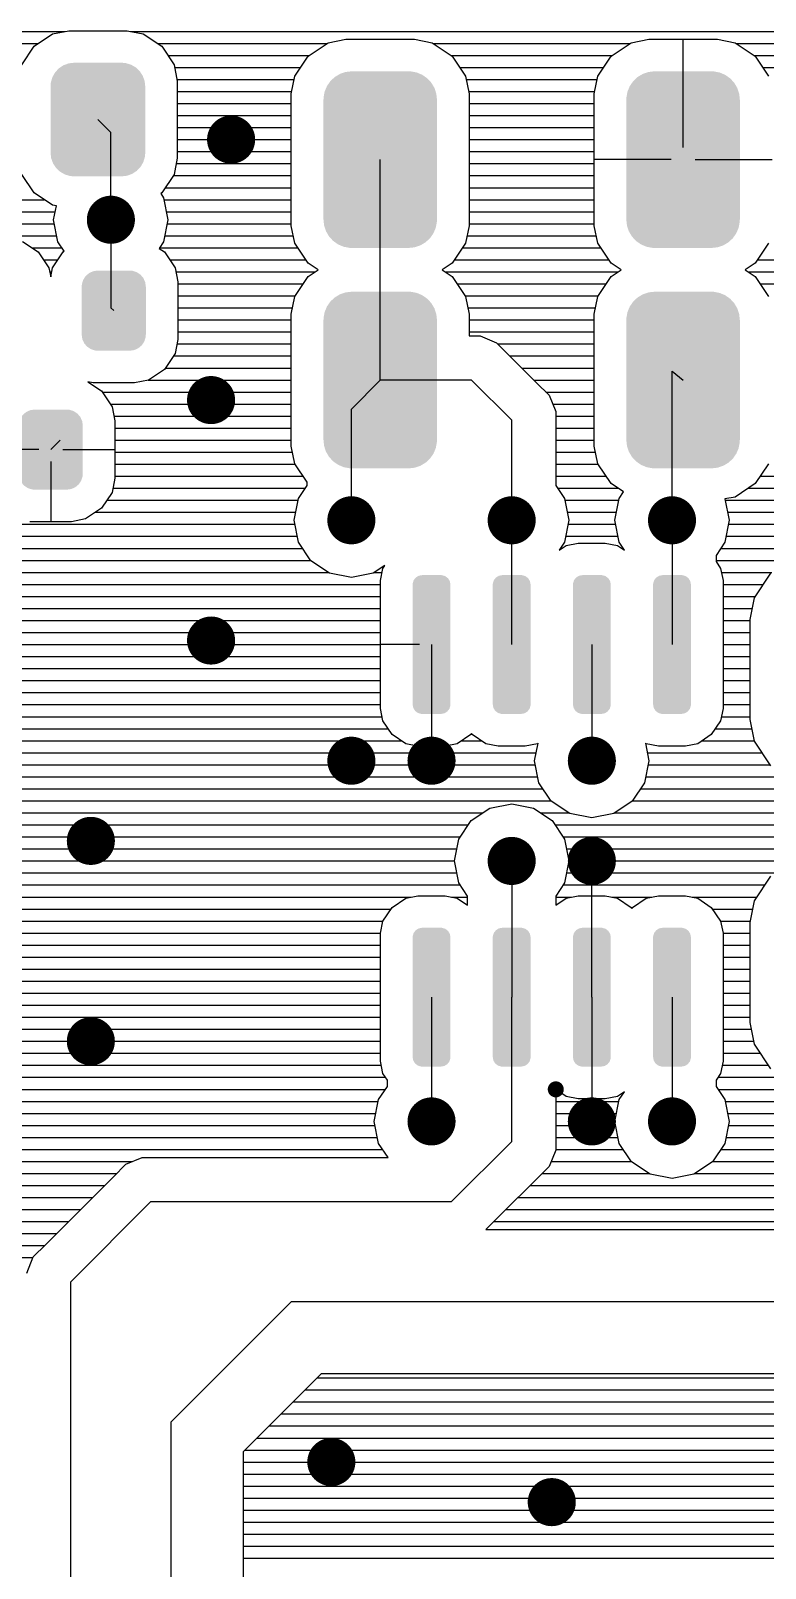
# Model space of a CAD drawing. Extents: x 295 to 953, y 10 to 290.
# Drawn here: x 772.8 to 799.6, y 199.7 to 255.8 of the extents above; entities that cross this region are included whole.
import ezdxf

# ---------------------------------------------------------------- set-up
doc = ezdxf.new("R2010")
doc.units = 0
doc.header["$LTSCALE"] = 5
doc.header["$MEASUREMENT"] = 0
doc.layers.get('0').update_dxf_attribs({"linetype": 'CONTINUOUS', "lineweight": 25})
doc.layers.add('DV-PEI-A6_TOP', color=5, linetype='CONTINUOUS')

msp = doc.modelspace()

# ---------------------------------------------------------------- linework, layer by layer
for points, const_width in [([(779.692, 251.799, 1), (780.569, 251.799, 1)], 0.876), ([(775.311, 248.878, 1), (776.187, 248.878, 1)], 0.876), ([(778.962, 242.306, 1), (779.838, 242.306, 1)], 0.876), ([(784.074, 237.925, 1), (784.95, 237.925, 1)], 0.876), ([(789.916, 237.925, 1), (790.792, 237.925, 1)], 0.876), ([(795.758, 237.925, 1), (796.634, 237.925, 1)], 0.876), ([(778.962, 233.543, 1), (779.838, 233.543, 1)], 0.876), ([(784.074, 229.162, 1), (784.95, 229.162, 1)], 0.876), ([(786.995, 229.162, 1), (787.871, 229.162, 1)], 0.876), ([(792.837, 229.162, 1), (793.713, 229.162, 1)], 0.876), ([(774.581, 226.241, 1), (775.457, 226.241, 1)], 0.876), ([(789.916, 225.51, 1), (790.792, 225.51, 1)], 0.876), ([(792.837, 225.51, 1), (793.713, 225.51, 1)], 0.876), ([(774.581, 218.938, 1), (775.457, 218.938, 1)], 0.876), ([(791.815, 217.186, 1), (792.107, 217.186, 1)], 0.292), ([(786.995, 216.017, 1), (787.871, 216.017, 1)], 0.876), ([(792.837, 216.017, 1), (793.713, 216.017, 1)], 0.876), ([(795.758, 216.017, 1), (796.634, 216.017, 1)], 0.876), ([(783.344, 203.603, 1), (784.22, 203.603, 1)], 0.876), ([(791.376, 202.142, 1), (792.253, 202.142, 1)], 0.876)]:
    msp.add_lwpolyline(points, format="xyb", close=True, dxfattribs=dict(const_width=const_width))
for points in [[(773.758, 254.294), (773.857, 254.399), (776.8, 254.294), (776.688, 254.399)], [(773.857, 254.399), (773.906, 254.431), (776.688, 254.399), (776.654, 254.431)], [(773.906, 254.431), (774.024, 254.509), (776.654, 254.431), (776.519, 254.509)], [(774.024, 254.509), (774.084, 254.531), (776.519, 254.509), (776.481, 254.531)], [(774.084, 254.531), (774.212, 254.577), (776.481, 254.531), (776.324, 254.577)], [(774.212, 254.577), (774.302, 254.588), (776.324, 254.577), (776.289, 254.588)], [(774.302, 254.588), (774.411, 254.601), (776.289, 254.588), (776.14, 254.601)], [(773.55, 253.739), (773.562, 253.887), (777.002, 253.739), (776.985, 253.887)], [(773.562, 253.887), (773.578, 253.938), (776.985, 253.887), (776.979, 253.938)], [(773.578, 253.938), (773.619, 254.079), (776.979, 253.938), (776.927, 254.079)], [(773.619, 254.079), (773.647, 254.126), (776.927, 254.079), (776.91, 254.126)], [(773.647, 254.126), (773.719, 254.253), (776.91, 254.126), (776.827, 254.253)], [(773.719, 254.253), (773.758, 254.294), (776.827, 254.253), (776.8, 254.294)], [(783.624, 253.754), (783.706, 253.87), (787.497, 253.754), (787.428, 253.87)], [(783.706, 253.87), (783.75, 253.934), (787.428, 253.87), (787.37, 253.934)], [(783.75, 253.934), (783.856, 254.032), (787.37, 253.934), (787.279, 254.032)], [(783.856, 254.032), (783.911, 254.083), (787.279, 254.032), (787.206, 254.083)], [(783.911, 254.083), (784.038, 254.158), (787.206, 254.083), (787.1, 254.158)], [(784.038, 254.158), (784.1, 254.195), (787.1, 254.158), (787.013, 254.195)], [(784.1, 254.195), (784.247, 254.244), (787.013, 254.195), (786.898, 254.244)], [(784.247, 254.244), (784.308, 254.264), (786.898, 254.244), (786.79, 254.264)], [(784.308, 254.264), (784.495, 254.285), (786.79, 254.264), (786.682, 254.285)], [(784.495, 254.285), (784.527, 254.288), (786.682, 254.285), (786.601, 254.288)], [(794.66, 253.754), (794.741, 253.87), (798.532, 253.754), (798.464, 253.87)], [(794.741, 253.87), (794.786, 253.934), (798.464, 253.87), (798.405, 253.934)], [(794.786, 253.934), (794.891, 254.032), (798.405, 253.934), (798.315, 254.032)], [(794.891, 254.032), (794.947, 254.083), (798.315, 254.032), (798.242, 254.083)], [(794.947, 254.083), (795.073, 254.158), (798.242, 254.083), (798.136, 254.158)], [(795.073, 254.158), (795.136, 254.195), (798.136, 254.158), (798.049, 254.195)], [(795.136, 254.195), (795.282, 254.244), (798.049, 254.195), (797.933, 254.244)], [(795.282, 254.244), (795.344, 254.264), (797.933, 254.244), (797.825, 254.264)], [(795.344, 254.264), (795.531, 254.285), (797.825, 254.264), (797.718, 254.285)], [(795.531, 254.285), (795.562, 254.288), (797.718, 254.285), (797.636, 254.288)], [(773.55, 251.32), (773.55, 253.739), (777.002, 251.32), (777.002, 253.739)], [(783.496, 253.254), (783.499, 253.336), (787.632, 253.254), (787.623, 253.336)], [(783.499, 253.336), (783.524, 253.472), (787.623, 253.336), (787.608, 253.472)], [(783.524, 253.472), (783.539, 253.552), (787.608, 253.472), (787.582, 253.552)], [(783.539, 253.552), (783.594, 253.681), (787.582, 253.552), (787.54, 253.681)], [(783.594, 253.681), (783.624, 253.754), (787.54, 253.681), (787.497, 253.754)], [(794.531, 253.254), (794.534, 253.336), (798.667, 253.254), (798.659, 253.336)], [(794.534, 253.336), (794.56, 253.472), (798.659, 253.336), (798.644, 253.472)], [(794.56, 253.472), (794.575, 253.552), (798.644, 253.472), (798.618, 253.552)], [(794.575, 253.552), (794.629, 253.681), (798.618, 253.552), (798.575, 253.681)], [(794.629, 253.681), (794.66, 253.754), (798.575, 253.681), (798.532, 253.754)], [(783.493, 248.884), (783.493, 253.254), (787.635, 248.884), (787.635, 253.254)], [(794.528, 248.884), (794.528, 253.254), (798.67, 248.884), (798.67, 253.254)], [(773.567, 251.172), (773.55, 251.32), (776.989, 251.172), (777.002, 251.32)], [(773.573, 251.121), (773.567, 251.172), (776.974, 251.121), (776.989, 251.172)], [(773.624, 250.98), (773.573, 251.121), (776.932, 250.98), (776.974, 251.121)], [(773.641, 250.933), (773.624, 250.98), (776.905, 250.933), (776.932, 250.98)], [(773.725, 250.807), (773.641, 250.933), (776.832, 250.807), (776.905, 250.933)], [(773.752, 250.766), (773.725, 250.807), (776.794, 250.766), (776.832, 250.807)], [(773.863, 250.661), (773.752, 250.766), (776.695, 250.661), (776.794, 250.766)], [(773.898, 250.629), (773.863, 250.661), (776.646, 250.629), (776.695, 250.661)], [(774.033, 250.551), (773.898, 250.629), (776.528, 250.551), (776.646, 250.629)], [(774.071, 250.529), (774.033, 250.551), (776.467, 250.529), (776.528, 250.551)], [(774.228, 250.482), (774.071, 250.529), (776.339, 250.482), (776.467, 250.529)], [(774.263, 250.472), (774.228, 250.482), (776.25, 250.472), (776.339, 250.482)], [(774.411, 250.459), (774.263, 250.472), (776.14, 250.459), (776.25, 250.472)], [(783.504, 248.803), (783.496, 248.884), (787.628, 248.803), (787.632, 248.884)], [(783.519, 248.666), (783.504, 248.803), (787.603, 248.666), (787.628, 248.803)], [(794.54, 248.803), (794.531, 248.884), (798.664, 248.803), (798.667, 248.884)], [(794.554, 248.666), (794.54, 248.803), (798.638, 248.666), (798.664, 248.803)], [(783.545, 248.587), (783.519, 248.666), (787.588, 248.587), (787.603, 248.666)], [(783.588, 248.458), (783.545, 248.587), (787.534, 248.458), (787.588, 248.587)], [(783.631, 248.385), (783.588, 248.458), (787.503, 248.385), (787.534, 248.458)], [(783.699, 248.268), (783.631, 248.385), (787.422, 248.268), (787.503, 248.385)], [(783.758, 248.205), (783.699, 248.268), (787.377, 248.205), (787.422, 248.268)], [(794.581, 248.587), (794.554, 248.666), (798.624, 248.587), (798.638, 248.666)], [(794.623, 248.458), (794.581, 248.587), (798.569, 248.458), (798.624, 248.587)], [(794.666, 248.385), (794.623, 248.458), (798.538, 248.385), (798.569, 248.458)], [(794.735, 248.268), (794.666, 248.385), (798.457, 248.268), (798.538, 248.385)], [(794.793, 248.205), (794.735, 248.268), (798.413, 248.205), (798.457, 248.268)], [(783.848, 248.107), (783.758, 248.205), (787.271, 248.107), (787.377, 248.205)], [(783.921, 248.056), (783.848, 248.107), (787.216, 248.056), (787.271, 248.107)], [(784.027, 247.981), (783.921, 248.056), (787.089, 247.981), (787.216, 248.056)], [(784.114, 247.944), (784.027, 247.981), (787.027, 247.944), (787.089, 247.981)], [(784.229, 247.895), (784.114, 247.944), (786.881, 247.895), (787.027, 247.944)], [(784.338, 247.874), (784.229, 247.895), (786.819, 247.874), (786.881, 247.895)], [(784.445, 247.854), (784.338, 247.874), (786.632, 247.854), (786.819, 247.874)], [(784.527, 247.85), (784.445, 247.854), (786.601, 247.85), (786.632, 247.854)], [(794.883, 248.107), (794.793, 248.205), (798.307, 248.107), (798.413, 248.205)], [(794.956, 248.056), (794.883, 248.107), (798.251, 248.056), (798.307, 248.107)], [(795.063, 247.981), (794.956, 248.056), (798.125, 247.981), (798.251, 248.056)], [(795.15, 247.944), (795.063, 247.981), (798.063, 247.944), (798.125, 247.981)], [(795.265, 247.895), (795.15, 247.944), (797.916, 247.895), (798.063, 247.944)], [(795.373, 247.874), (795.265, 247.895), (797.854, 247.874), (797.916, 247.895)], [(795.481, 247.854), (795.373, 247.874), (797.668, 247.854), (797.854, 247.874)], [(795.562, 247.85), (795.481, 247.854), (797.636, 247.85), (797.668, 247.854)], [(774.693, 246.533), (774.715, 246.606), (777.01, 246.533), (776.999, 246.606)], [(774.715, 246.606), (774.741, 246.69), (776.999, 246.606), (776.961, 246.69)], [(774.741, 246.69), (774.784, 246.756), (776.961, 246.69), (776.931, 246.756)], [(774.784, 246.756), (774.831, 246.828), (776.931, 246.756), (776.869, 246.828)], [(774.831, 246.828), (774.893, 246.881), (776.869, 246.828), (776.824, 246.881)], [(774.893, 246.881), (774.957, 246.935), (776.824, 246.881), (776.741, 246.935)], [(774.957, 246.935), (775.036, 246.971), (776.741, 246.935), (776.686, 246.971)], [(775.036, 246.971), (775.107, 247.003), (776.686, 246.971), (776.582, 247.003)], [(775.107, 247.003), (775.221, 247.02), (776.582, 247.003), (776.529, 247.02)], [(775.221, 247.02), (775.27, 247.027), (776.529, 247.02), (776.438, 247.027)], [(774.686, 246.442), (774.693, 246.533), (777.023, 246.442), (777.01, 246.533)], [(774.686, 244.69), (774.686, 246.442), (777.023, 244.69), (777.023, 246.442)], [(783.75, 245.901), (783.856, 245.999), (787.37, 245.901), (787.279, 245.999)], [(783.856, 245.999), (783.911, 246.05), (787.279, 245.999), (787.206, 246.05)], [(783.911, 246.05), (784.038, 246.125), (787.206, 246.05), (787.1, 246.125)], [(784.038, 246.125), (784.1, 246.162), (787.1, 246.125), (787.013, 246.162)], [(784.1, 246.162), (784.247, 246.211), (787.013, 246.162), (786.898, 246.211)], [(784.247, 246.211), (784.308, 246.232), (786.898, 246.211), (786.79, 246.232)], [(784.308, 246.232), (784.495, 246.252), (786.79, 246.232), (786.682, 246.252)], [(784.495, 246.252), (784.527, 246.255), (786.682, 246.252), (786.601, 246.255)], [(794.786, 245.901), (794.891, 245.999), (798.405, 245.901), (798.315, 245.999)], [(794.891, 245.999), (794.947, 246.05), (798.315, 245.999), (798.242, 246.05)], [(794.947, 246.05), (795.073, 246.125), (798.242, 246.05), (798.136, 246.125)], [(795.073, 246.125), (795.136, 246.162), (798.136, 246.125), (798.049, 246.162)], [(795.136, 246.162), (795.282, 246.211), (798.049, 246.162), (797.933, 246.211)], [(795.282, 246.211), (795.344, 246.232), (797.933, 246.211), (797.825, 246.232)], [(795.344, 246.232), (795.531, 246.252), (797.825, 246.232), (797.718, 246.252)], [(795.531, 246.252), (795.562, 246.255), (797.718, 246.252), (797.636, 246.255)], [(783.499, 245.303), (783.524, 245.44), (787.623, 245.303), (787.608, 245.44)], [(783.524, 245.44), (783.539, 245.519), (787.608, 245.44), (787.582, 245.519)], [(783.539, 245.519), (783.594, 245.648), (787.582, 245.519), (787.54, 245.648)], [(783.594, 245.648), (783.624, 245.721), (787.54, 245.648), (787.497, 245.721)], [(783.624, 245.721), (783.706, 245.837), (787.497, 245.721), (787.428, 245.837)], [(783.706, 245.837), (783.75, 245.901), (787.428, 245.837), (787.37, 245.901)], [(794.534, 245.303), (794.56, 245.44), (798.659, 245.303), (798.644, 245.44)], [(794.56, 245.44), (794.575, 245.519), (798.644, 245.44), (798.618, 245.519)], [(794.575, 245.519), (794.629, 245.648), (798.618, 245.519), (798.575, 245.648)], [(794.629, 245.648), (794.66, 245.721), (798.575, 245.648), (798.532, 245.721)], [(794.66, 245.721), (794.741, 245.837), (798.532, 245.721), (798.464, 245.837)], [(794.741, 245.837), (794.786, 245.901), (798.464, 245.837), (798.405, 245.901)], [(783.493, 240.852), (783.493, 245.221), (787.635, 240.852), (787.635, 245.221)], [(783.496, 245.221), (783.499, 245.303), (787.632, 245.221), (787.623, 245.303)], [(794.528, 240.852), (794.528, 245.221), (798.67, 240.852), (798.67, 245.221)], [(794.531, 245.221), (794.534, 245.303), (798.667, 245.221), (798.659, 245.303)], [(774.699, 244.599), (774.686, 244.69), (777.016, 244.599), (777.023, 244.69)], [(774.709, 244.527), (774.699, 244.599), (776.993, 244.527), (777.016, 244.599)], [(774.747, 244.442), (774.709, 244.527), (776.967, 244.442), (776.993, 244.527)], [(774.777, 244.376), (774.747, 244.442), (776.925, 244.376), (776.967, 244.442)], [(774.839, 244.304), (774.777, 244.376), (776.877, 244.304), (776.925, 244.376)], [(774.884, 244.251), (774.839, 244.304), (776.815, 244.251), (776.877, 244.304)], [(774.967, 244.197), (774.884, 244.251), (776.752, 244.197), (776.815, 244.251)], [(775.022, 244.161), (774.967, 244.197), (776.672, 244.161), (776.752, 244.197)], [(775.127, 244.129), (775.022, 244.161), (776.602, 244.129), (776.672, 244.161)], [(775.18, 244.113), (775.127, 244.129), (776.488, 244.113), (776.602, 244.129)], [(775.27, 244.106), (775.18, 244.113), (776.438, 244.106), (776.488, 244.113)], [(772.397, 241.468), (772.419, 241.541), (774.714, 241.468), (774.703, 241.541)], [(772.419, 241.541), (772.445, 241.625), (774.703, 241.541), (774.665, 241.625)], [(772.445, 241.625), (772.488, 241.691), (774.665, 241.625), (774.636, 241.691)], [(772.488, 241.691), (772.536, 241.763), (774.636, 241.691), (774.573, 241.763)], [(772.536, 241.763), (772.597, 241.816), (774.573, 241.763), (774.528, 241.816)], [(772.597, 241.816), (772.661, 241.87), (774.528, 241.816), (774.445, 241.87)], [(772.661, 241.87), (772.74, 241.906), (774.445, 241.87), (774.391, 241.906)], [(772.74, 241.906), (772.811, 241.938), (774.391, 241.906), (774.286, 241.938)], [(772.811, 241.938), (772.925, 241.955), (774.286, 241.938), (774.233, 241.955)], [(772.925, 241.955), (772.974, 241.962), (774.233, 241.955), (774.143, 241.962)], [(772.39, 241.377), (772.397, 241.468), (774.727, 241.377), (774.714, 241.468)], [(772.39, 239.625), (772.39, 241.377), (774.727, 239.625), (774.727, 241.377)], [(783.504, 240.77), (783.496, 240.852), (787.628, 240.77), (787.632, 240.852)], [(783.519, 240.633), (783.504, 240.77), (787.603, 240.633), (787.628, 240.77)], [(783.545, 240.554), (783.519, 240.633), (787.588, 240.554), (787.603, 240.633)], [(783.588, 240.425), (783.545, 240.554), (787.534, 240.425), (787.588, 240.554)], [(783.631, 240.352), (783.588, 240.425), (787.503, 240.352), (787.534, 240.425)], [(794.54, 240.77), (794.531, 240.852), (798.664, 240.77), (798.667, 240.852)], [(794.554, 240.633), (794.54, 240.77), (798.638, 240.633), (798.664, 240.77)], [(794.581, 240.554), (794.554, 240.633), (798.624, 240.554), (798.638, 240.633)], [(794.623, 240.425), (794.581, 240.554), (798.569, 240.425), (798.624, 240.554)], [(794.666, 240.352), (794.623, 240.425), (798.538, 240.352), (798.569, 240.425)], [(783.699, 240.236), (783.631, 240.352), (787.422, 240.236), (787.503, 240.352)], [(783.758, 240.172), (783.699, 240.236), (787.377, 240.172), (787.422, 240.236)], [(783.848, 240.074), (783.758, 240.172), (787.271, 240.074), (787.377, 240.172)], [(783.921, 240.023), (783.848, 240.074), (787.216, 240.023), (787.271, 240.074)], [(784.027, 239.948), (783.921, 240.023), (787.089, 239.948), (787.216, 240.023)], [(784.114, 239.911), (784.027, 239.948), (787.027, 239.911), (787.089, 239.948)], [(784.229, 239.862), (784.114, 239.911), (786.881, 239.862), (787.027, 239.911)], [(784.338, 239.841), (784.229, 239.862), (786.819, 239.841), (786.881, 239.862)], [(784.445, 239.821), (784.338, 239.841), (786.632, 239.821), (786.819, 239.841)], [(794.735, 240.236), (794.666, 240.352), (798.457, 240.236), (798.538, 240.352)], [(794.793, 240.172), (794.735, 240.236), (798.413, 240.172), (798.457, 240.236)], [(794.883, 240.074), (794.793, 240.172), (798.307, 240.074), (798.413, 240.172)], [(794.956, 240.023), (794.883, 240.074), (798.251, 240.023), (798.307, 240.074)], [(795.063, 239.948), (794.956, 240.023), (798.125, 239.948), (798.251, 240.023)], [(795.15, 239.911), (795.063, 239.948), (798.063, 239.911), (798.125, 239.948)], [(795.265, 239.862), (795.15, 239.911), (797.916, 239.862), (798.063, 239.911)], [(795.373, 239.841), (795.265, 239.862), (797.854, 239.841), (797.916, 239.862)], [(795.481, 239.821), (795.373, 239.841), (797.668, 239.821), (797.854, 239.841)], [(772.403, 239.534), (772.39, 239.625), (774.72, 239.534), (774.727, 239.625)], [(772.413, 239.462), (772.403, 239.534), (774.697, 239.462), (774.72, 239.534)], [(772.452, 239.377), (772.413, 239.462), (774.671, 239.377), (774.697, 239.462)], [(772.481, 239.311), (772.452, 239.377), (774.629, 239.311), (774.671, 239.377)], [(772.543, 239.239), (772.481, 239.311), (774.581, 239.239), (774.629, 239.311)], [(784.527, 239.818), (784.445, 239.821), (786.601, 239.818), (786.632, 239.821)], [(795.562, 239.818), (795.481, 239.821), (797.636, 239.818), (797.668, 239.821)], [(772.588, 239.186), (772.543, 239.239), (774.519, 239.186), (774.581, 239.239)], [(772.671, 239.132), (772.588, 239.186), (774.456, 239.132), (774.519, 239.186)], [(772.726, 239.096), (772.671, 239.132), (774.376, 239.096), (774.456, 239.132)], [(772.831, 239.064), (772.726, 239.096), (774.306, 239.064), (774.376, 239.096)], [(772.884, 239.048), (772.831, 239.064), (774.192, 239.048), (774.306, 239.064)], [(772.974, 239.041), (772.884, 239.048), (774.143, 239.041), (774.192, 239.048)], [(786.943, 235.89), (786.964, 235.904), (787.932, 235.89), (787.886, 235.904)], [(786.964, 235.904), (787.08, 235.925), (787.886, 235.904), (787.811, 235.925)], [(787.08, 235.925), (787.088, 235.927), (787.811, 235.925), (787.778, 235.927)], [(789.864, 235.89), (789.885, 235.904), (790.853, 235.89), (790.807, 235.904)], [(789.885, 235.904), (790.001, 235.925), (790.807, 235.904), (790.732, 235.925)], [(790.001, 235.925), (790.009, 235.927), (790.732, 235.925), (790.699, 235.927)], [(792.785, 235.89), (792.806, 235.904), (793.774, 235.89), (793.728, 235.904)], [(792.806, 235.904), (792.922, 235.925), (793.728, 235.904), (793.653, 235.925)], [(792.922, 235.925), (792.93, 235.927), (793.653, 235.925), (793.62, 235.927)], [(795.706, 235.89), (795.727, 235.904), (796.695, 235.89), (796.649, 235.904)], [(795.727, 235.904), (795.843, 235.925), (796.649, 235.904), (796.574, 235.925)], [(795.843, 235.925), (795.851, 235.927), (796.574, 235.925), (796.541, 235.927)], [(786.744, 235.582), (786.745, 235.615), (788.122, 235.582), (788.116, 235.615)], [(786.744, 231.212), (786.744, 235.582), (788.122, 231.212), (788.122, 235.582)], [(786.745, 235.615), (786.772, 235.706), (788.116, 235.615), (788.099, 235.706)], [(786.772, 235.706), (786.78, 235.737), (788.099, 235.706), (788.081, 235.737)], [(786.78, 235.737), (786.839, 235.814), (788.081, 235.737), (788.033, 235.814)], [(786.839, 235.814), (786.857, 235.837), (788.033, 235.814), (788.002, 235.837)], [(786.857, 235.837), (786.943, 235.89), (788.002, 235.837), (787.932, 235.89)], [(789.665, 235.582), (789.666, 235.615), (791.043, 235.582), (791.037, 235.615)], [(789.665, 231.212), (789.665, 235.582), (791.043, 231.212), (791.043, 235.582)], [(789.666, 235.615), (789.693, 235.706), (791.037, 235.615), (791.02, 235.706)], [(789.693, 235.706), (789.701, 235.737), (791.02, 235.706), (791.002, 235.737)], [(789.701, 235.737), (789.76, 235.814), (791.002, 235.737), (790.954, 235.814)], [(789.76, 235.814), (789.778, 235.837), (790.954, 235.814), (790.923, 235.837)], [(789.778, 235.837), (789.864, 235.89), (790.923, 235.837), (790.853, 235.89)], [(792.586, 235.582), (792.587, 235.615), (793.964, 235.582), (793.958, 235.615)], [(792.586, 231.212), (792.586, 235.582), (793.964, 231.212), (793.964, 235.582)], [(792.587, 235.615), (792.614, 235.706), (793.958, 235.615), (793.941, 235.706)], [(792.614, 235.706), (792.622, 235.737), (793.941, 235.706), (793.923, 235.737)], [(792.622, 235.737), (792.681, 235.814), (793.923, 235.737), (793.875, 235.814)], [(792.681, 235.814), (792.699, 235.837), (793.875, 235.814), (793.844, 235.837)], [(792.699, 235.837), (792.785, 235.89), (793.844, 235.837), (793.774, 235.89)], [(795.507, 235.582), (795.508, 235.615), (796.885, 235.582), (796.879, 235.615)], [(795.507, 231.212), (795.507, 235.582), (796.885, 231.212), (796.885, 235.582)], [(795.508, 235.615), (795.535, 235.706), (796.879, 235.615), (796.862, 235.706)], [(795.535, 235.706), (795.543, 235.737), (796.862, 235.706), (796.844, 235.737)], [(795.543, 235.737), (795.602, 235.814), (796.844, 235.737), (796.796, 235.814)], [(795.602, 235.814), (795.62, 235.837), (796.796, 235.814), (796.765, 235.837)], [(795.62, 235.837), (795.706, 235.89), (796.765, 235.837), (796.695, 235.89)], [(786.75, 231.179), (786.744, 231.212), (788.121, 231.179), (788.122, 231.212)], [(786.767, 231.088), (786.75, 231.179), (788.095, 231.088), (788.121, 231.179)], [(786.786, 231.058), (786.767, 231.088), (788.086, 231.058), (788.095, 231.088)], [(786.833, 230.981), (786.786, 231.058), (788.027, 230.981), (788.086, 231.058)], [(786.864, 230.957), (786.833, 230.981), (788.01, 230.957), (788.027, 230.981)], [(786.934, 230.904), (786.864, 230.957), (787.924, 230.904), (788.01, 230.957)], [(786.98, 230.891), (786.934, 230.904), (787.902, 230.891), (787.924, 230.904)], [(787.055, 230.869), (786.98, 230.891), (787.786, 230.869), (787.902, 230.891)], [(787.088, 230.868), (787.055, 230.869), (787.778, 230.868), (787.786, 230.869)], [(789.671, 231.179), (789.665, 231.212), (791.042, 231.179), (791.043, 231.212)], [(789.688, 231.088), (789.671, 231.179), (791.016, 231.088), (791.042, 231.179)], [(789.707, 231.058), (789.688, 231.088), (791.007, 231.058), (791.016, 231.088)], [(789.754, 230.981), (789.707, 231.058), (790.948, 230.981), (791.007, 231.058)], [(789.785, 230.957), (789.754, 230.981), (790.931, 230.957), (790.948, 230.981)], [(789.855, 230.904), (789.785, 230.957), (790.845, 230.904), (790.931, 230.957)], [(789.901, 230.891), (789.855, 230.904), (790.823, 230.891), (790.845, 230.904)], [(789.976, 230.869), (789.901, 230.891), (790.707, 230.869), (790.823, 230.891)], [(790.009, 230.868), (789.976, 230.869), (790.699, 230.868), (790.707, 230.869)], [(792.592, 231.179), (792.586, 231.212), (793.963, 231.179), (793.964, 231.212)], [(792.609, 231.088), (792.592, 231.179), (793.937, 231.088), (793.963, 231.179)], [(792.628, 231.058), (792.609, 231.088), (793.928, 231.058), (793.937, 231.088)], [(792.675, 230.981), (792.628, 231.058), (793.869, 230.981), (793.928, 231.058)], [(792.706, 230.957), (792.675, 230.981), (793.852, 230.957), (793.869, 230.981)], [(792.776, 230.904), (792.706, 230.957), (793.766, 230.904), (793.852, 230.957)], [(792.822, 230.891), (792.776, 230.904), (793.744, 230.891), (793.766, 230.904)], [(792.897, 230.869), (792.822, 230.891), (793.628, 230.869), (793.744, 230.891)], [(792.93, 230.868), (792.897, 230.869), (793.62, 230.868), (793.628, 230.869)], [(795.513, 231.179), (795.507, 231.212), (796.884, 231.179), (796.885, 231.212)], [(795.53, 231.088), (795.513, 231.179), (796.858, 231.088), (796.884, 231.179)], [(795.549, 231.058), (795.53, 231.088), (796.849, 231.058), (796.858, 231.088)], [(795.596, 230.981), (795.549, 231.058), (796.79, 230.981), (796.849, 231.058)], [(795.627, 230.957), (795.596, 230.981), (796.773, 230.957), (796.79, 230.981)], [(795.697, 230.904), (795.627, 230.957), (796.687, 230.904), (796.773, 230.957)], [(795.743, 230.891), (795.697, 230.904), (796.665, 230.891), (796.687, 230.904)], [(795.818, 230.869), (795.743, 230.891), (796.549, 230.869), (796.665, 230.891)], [(795.851, 230.868), (795.818, 230.869), (796.541, 230.868), (796.549, 230.869)], [(786.857, 222.985), (786.943, 223.038), (788.002, 222.985), (787.932, 223.038)], [(786.943, 223.038), (786.964, 223.051), (787.932, 223.038), (787.886, 223.051)], [(786.964, 223.051), (787.08, 223.073), (787.886, 223.051), (787.811, 223.073)], [(787.08, 223.073), (787.088, 223.074), (787.811, 223.073), (787.778, 223.074)], [(789.778, 222.985), (789.864, 223.038), (790.923, 222.985), (790.853, 223.038)], [(789.864, 223.038), (789.885, 223.051), (790.853, 223.038), (790.807, 223.051)], [(789.885, 223.051), (790.001, 223.073), (790.807, 223.051), (790.732, 223.073)], [(790.001, 223.073), (790.009, 223.074), (790.732, 223.073), (790.699, 223.074)], [(792.699, 222.985), (792.785, 223.038), (793.844, 222.985), (793.774, 223.038)], [(792.785, 223.038), (792.806, 223.051), (793.774, 223.038), (793.728, 223.051)], [(792.806, 223.051), (792.922, 223.073), (793.728, 223.051), (793.653, 223.073)], [(792.922, 223.073), (792.93, 223.074), (793.653, 223.073), (793.62, 223.074)], [(795.62, 222.985), (795.706, 223.038), (796.765, 222.985), (796.695, 223.038)], [(795.706, 223.038), (795.727, 223.051), (796.695, 223.038), (796.649, 223.051)], [(795.727, 223.051), (795.843, 223.073), (796.649, 223.051), (796.574, 223.073)], [(795.843, 223.073), (795.851, 223.074), (796.574, 223.073), (796.541, 223.074)], [(786.744, 222.73), (786.745, 222.763), (788.122, 222.73), (788.116, 222.763)], [(786.744, 218.36), (786.744, 222.73), (788.122, 218.36), (788.122, 222.73)], [(786.745, 222.763), (786.772, 222.854), (788.116, 222.763), (788.099, 222.854)], [(786.772, 222.854), (786.78, 222.884), (788.099, 222.854), (788.081, 222.884)], [(786.78, 222.884), (786.839, 222.961), (788.081, 222.884), (788.033, 222.961)], [(786.839, 222.961), (786.857, 222.985), (788.033, 222.961), (788.002, 222.985)], [(789.665, 222.73), (789.666, 222.763), (791.043, 222.73), (791.037, 222.763)], [(789.665, 218.36), (789.665, 222.73), (791.043, 218.36), (791.043, 222.73)], [(789.666, 222.763), (789.693, 222.854), (791.037, 222.763), (791.02, 222.854)], [(789.693, 222.854), (789.701, 222.884), (791.02, 222.854), (791.002, 222.884)], [(789.701, 222.884), (789.76, 222.961), (791.002, 222.884), (790.954, 222.961)], [(789.76, 222.961), (789.778, 222.985), (790.954, 222.961), (790.923, 222.985)], [(792.586, 222.73), (792.587, 222.763), (793.964, 222.73), (793.958, 222.763)], [(792.586, 218.36), (792.586, 222.73), (793.964, 218.36), (793.964, 222.73)], [(792.587, 222.763), (792.614, 222.854), (793.958, 222.763), (793.941, 222.854)], [(792.614, 222.854), (792.622, 222.884), (793.941, 222.854), (793.923, 222.884)], [(792.622, 222.884), (792.681, 222.961), (793.923, 222.884), (793.875, 222.961)], [(792.681, 222.961), (792.699, 222.985), (793.875, 222.961), (793.844, 222.985)], [(795.507, 222.73), (795.508, 222.763), (796.885, 222.73), (796.879, 222.763)], [(795.507, 218.36), (795.507, 222.73), (796.885, 218.36), (796.885, 222.73)], [(795.508, 222.763), (795.535, 222.854), (796.879, 222.763), (796.862, 222.854)], [(795.535, 222.854), (795.543, 222.884), (796.862, 222.854), (796.844, 222.884)], [(795.543, 222.884), (795.602, 222.961), (796.844, 222.884), (796.796, 222.961)], [(795.602, 222.961), (795.62, 222.985), (796.796, 222.961), (796.765, 222.985)], [(786.75, 218.327), (786.744, 218.36), (788.121, 218.327), (788.122, 218.36)], [(786.767, 218.236), (786.75, 218.327), (788.095, 218.236), (788.121, 218.327)], [(786.786, 218.205), (786.767, 218.236), (788.086, 218.205), (788.095, 218.236)], [(786.833, 218.128), (786.786, 218.205), (788.027, 218.128), (788.086, 218.205)], [(786.864, 218.105), (786.833, 218.128), (788.01, 218.105), (788.027, 218.128)], [(786.934, 218.052), (786.864, 218.105), (787.924, 218.052), (788.01, 218.105)], [(786.98, 218.038), (786.934, 218.052), (787.902, 218.038), (787.924, 218.052)], [(787.055, 218.017), (786.98, 218.038), (787.786, 218.017), (787.902, 218.038)], [(787.088, 218.015), (787.055, 218.017), (787.778, 218.015), (787.786, 218.017)], [(789.671, 218.327), (789.665, 218.36), (791.042, 218.327), (791.043, 218.36)], [(789.688, 218.236), (789.671, 218.327), (791.016, 218.236), (791.042, 218.327)], [(789.707, 218.205), (789.688, 218.236), (791.007, 218.205), (791.016, 218.236)], [(789.754, 218.128), (789.707, 218.205), (790.948, 218.128), (791.007, 218.205)], [(789.785, 218.105), (789.754, 218.128), (790.931, 218.105), (790.948, 218.128)], [(789.855, 218.052), (789.785, 218.105), (790.845, 218.052), (790.931, 218.105)], [(789.901, 218.038), (789.855, 218.052), (790.823, 218.038), (790.845, 218.052)], [(789.976, 218.017), (789.901, 218.038), (790.707, 218.017), (790.823, 218.038)], [(790.009, 218.015), (789.976, 218.017), (790.699, 218.015), (790.707, 218.017)], [(792.592, 218.327), (792.586, 218.36), (793.963, 218.327), (793.964, 218.36)], [(792.609, 218.236), (792.592, 218.327), (793.937, 218.236), (793.963, 218.327)], [(792.628, 218.205), (792.609, 218.236), (793.928, 218.205), (793.937, 218.236)], [(792.675, 218.128), (792.628, 218.205), (793.869, 218.128), (793.928, 218.205)], [(792.706, 218.105), (792.675, 218.128), (793.852, 218.105), (793.869, 218.128)], [(792.776, 218.052), (792.706, 218.105), (793.766, 218.052), (793.852, 218.105)], [(792.822, 218.038), (792.776, 218.052), (793.744, 218.038), (793.766, 218.052)], [(792.897, 218.017), (792.822, 218.038), (793.628, 218.017), (793.744, 218.038)], [(792.93, 218.015), (792.897, 218.017), (793.62, 218.015), (793.628, 218.017)], [(795.513, 218.327), (795.507, 218.36), (796.884, 218.327), (796.885, 218.36)], [(795.53, 218.236), (795.513, 218.327), (796.858, 218.236), (796.884, 218.327)], [(795.549, 218.205), (795.53, 218.236), (796.849, 218.205), (796.858, 218.236)], [(795.596, 218.128), (795.549, 218.205), (796.79, 218.128), (796.849, 218.205)], [(795.627, 218.105), (795.596, 218.128), (796.773, 218.105), (796.79, 218.128)], [(795.697, 218.052), (795.627, 218.105), (796.687, 218.052), (796.773, 218.105)], [(795.743, 218.038), (795.697, 218.052), (796.665, 218.038), (796.687, 218.052)], [(795.818, 218.017), (795.743, 218.038), (796.549, 218.017), (796.665, 218.038)], [(795.851, 218.015), (795.818, 218.017), (796.541, 218.015), (796.549, 218.017)]]:
    msp.add_solid(points)
at = {"layer": 'DV-PEI-A6_TOP', "color": 7}
for p, q in [((768.645, 255.743), (774.084, 255.743)), ((772.951, 255.2), (773.623, 255.649)), ((773.623, 255.649), (774.213, 255.766)), ((774.213, 255.766), (776.339, 255.766)), ((776.339, 255.766), (776.929, 255.649)), ((776.462, 255.743), (843.662, 255.743)), ((776.929, 255.649), (777.601, 255.2)), ((769.627, 255.305), (773.103, 255.305)), ((772.501, 254.528), (772.951, 255.2)), ((777.449, 255.305), (783.63, 255.305)), ((777.601, 255.2), (778.051, 254.528)), ((782.941, 254.837), (783.665, 255.328)), ((783.665, 255.328), (784.308, 255.457)), ((784.308, 255.457), (786.814, 255.457)), ((786.814, 255.457), (787.456, 255.328)), ((787.456, 255.328), (788.187, 254.837)), ((787.491, 255.305), (794.671, 255.305)), ((793.976, 254.837), (794.706, 255.328)), ((794.706, 255.328), (795.349, 255.457)), ((795.349, 255.457), (797.855, 255.457)), ((796.599, 251.507), (796.599, 255.457)), ((797.855, 255.457), (798.498, 255.328)), ((798.498, 255.328), (799.222, 254.837)), ((798.533, 255.305), (843.662, 255.305)), ((777.823, 254.867), (782.976, 254.867)), ((778.051, 254.528), (778.168, 253.932)), ((778.068, 254.428), (782.66, 254.428)), ((782.45, 254.113), (782.941, 254.837)), ((788.152, 254.867), (794.011, 254.867)), ((788.187, 254.837), (788.672, 254.113)), ((788.461, 254.428), (793.702, 254.428)), ((793.491, 254.113), (793.976, 254.837)), ((799.187, 254.867), (837.587, 254.867)), ((799.222, 254.837), (799.713, 254.113)), ((799.503, 254.428), (836.453, 254.428)), ((778.156, 253.99), (782.426, 253.99)), ((778.168, 253.932), (778.168, 251.122)), ((782.321, 253.47), (782.45, 254.113)), ((788.672, 254.113), (788.8, 253.47)), ((788.695, 253.99), (793.468, 253.99)), ((793.363, 253.47), (793.491, 254.113)), ((778.168, 253.552), (782.339, 253.552)), ((782.321, 248.662), (782.321, 253.47)), ((788.783, 253.552), (793.38, 253.552)), ((788.8, 253.47), (788.8, 248.662)), ((793.363, 248.662), (793.363, 253.47)), ((778.168, 253.114), (782.321, 253.114)), ((788.8, 253.114), (793.363, 253.114)), ((775.749, 252.057), (775.276, 252.53)), ((778.168, 252.676), (782.321, 252.676)), ((778.168, 252.238), (782.321, 252.238)), ((788.8, 252.676), (793.363, 252.676)), ((788.8, 252.238), (793.363, 252.238)), ((775.749, 248.878), (775.749, 252.057)), ((778.168, 251.799), (782.321, 251.799)), ((788.8, 251.799), (793.363, 251.799)), ((778.168, 251.122), (778.051, 250.526)), ((778.168, 251.361), (782.321, 251.361)), ((785.564, 243.036), (785.564, 251.069)), ((788.8, 251.361), (793.363, 251.361)), ((796.161, 251.069), (793.363, 251.069)), ((797.037, 251.069), (799.841, 251.069)), ((772.951, 249.854), (772.501, 250.526)), ((778.051, 250.526), (777.601, 249.854)), ((778.022, 250.485), (782.321, 250.485)), ((778.127, 250.923), (782.321, 250.923)), ((788.8, 250.923), (793.363, 250.923)), ((788.8, 250.485), (793.363, 250.485)), ((777.729, 250.047), (782.321, 250.047)), ((788.8, 250.047), (793.363, 250.047)), ((769.41, 249.609), (773.319, 249.609)), ((773.623, 249.404), (772.951, 249.854)), ((773.763, 249.381), (773.623, 249.404)), ((773.663, 248.878), (773.763, 249.381)), ((777.601, 249.854), (777.566, 249.831)), ((777.566, 249.831), (777.671, 249.673)), ((777.671, 249.673), (777.829, 248.878)), ((777.683, 249.609), (782.321, 249.609)), ((788.8, 249.609), (793.363, 249.609)), ((766.817, 249.171), (773.722, 249.171)), ((773.821, 248.078), (773.663, 248.878)), ((775.749, 248.878), (775.749, 245.671)), ((777.829, 248.878), (777.671, 248.078)), ((777.77, 249.171), (782.321, 249.171)), ((788.8, 249.171), (793.363, 249.171)), ((766.758, 248.294), (773.78, 248.294)), ((766.846, 248.732), (773.693, 248.732)), ((777.712, 248.294), (782.397, 248.294)), ((777.8, 248.732), (782.321, 248.732)), ((782.45, 248.02), (782.321, 248.662)), ((788.8, 248.662), (788.672, 248.02)), ((788.724, 248.294), (793.439, 248.294)), ((788.8, 248.732), (793.363, 248.732)), ((793.491, 248.02), (793.363, 248.662)), ((772.524, 248.09), (773.103, 247.704)), ((772.881, 247.856), (773.967, 247.856)), ((773.103, 247.704), (773.488, 247.126)), ((773.623, 247.126), (774.008, 247.704)), ((774.049, 247.733), (773.821, 248.078)), ((774.008, 247.704), (774.049, 247.733)), ((777.671, 248.078), (777.507, 247.833)), ((777.507, 247.833), (777.7, 247.704)), ((777.525, 247.856), (782.561, 247.856)), ((777.7, 247.704), (778.092, 247.126)), ((782.941, 247.295), (782.45, 248.02)), ((788.672, 248.02), (788.187, 247.295)), ((788.561, 247.856), (793.602, 247.856)), ((793.976, 247.295), (793.491, 248.02)), ((799.713, 248.02), (799.222, 247.295)), ((773.295, 247.418), (773.815, 247.418)), ((773.488, 247.126), (773.558, 246.799)), ((773.558, 246.799), (773.623, 247.126)), ((777.893, 247.418), (782.859, 247.418)), ((778.092, 247.126), (778.191, 246.612)), ((783.303, 247.05), (782.941, 247.295)), ((788.187, 247.295), (787.819, 247.05)), ((788.268, 247.418), (793.894, 247.418)), ((794.344, 247.05), (793.976, 247.295)), ((799.222, 247.295), (798.86, 247.05)), ((799.304, 247.418), (816.672, 247.418)), ((773.517, 246.98), (773.593, 246.98)), ((778.121, 246.98), (783.192, 246.98)), ((778.191, 246.612), (778.191, 244.515)), ((782.45, 246.08), (782.941, 246.805)), ((782.941, 246.805), (783.303, 247.05)), ((787.819, 247.05), (788.187, 246.805)), ((787.93, 246.98), (794.233, 246.98)), ((788.187, 246.805), (788.672, 246.08)), ((793.491, 246.08), (793.976, 246.805)), ((793.976, 246.805), (794.344, 247.05)), ((798.86, 247.05), (799.222, 246.805)), ((798.971, 246.98), (816.234, 246.98)), ((799.222, 246.805), (799.713, 246.08)), ((778.191, 246.542), (782.759, 246.542)), ((778.191, 246.104), (782.467, 246.104)), ((782.321, 245.438), (782.45, 246.08)), ((788.362, 246.542), (793.801, 246.542)), ((788.66, 246.104), (793.503, 246.104)), ((788.672, 246.08), (788.8, 245.438)), ((793.363, 245.438), (793.491, 246.08)), ((799.403, 246.542), (815.796, 246.542)), ((775.749, 245.671), (775.854, 245.566)), ((778.191, 245.665), (782.368, 245.665)), ((782.321, 240.63), (782.321, 245.438)), ((788.753, 245.665), (793.409, 245.665)), ((788.8, 245.438), (788.8, 244.643)), ((793.363, 240.63), (793.363, 245.438)), ((778.191, 245.227), (782.321, 245.227)), ((788.8, 245.227), (793.363, 245.227)), ((778.191, 244.515), (778.092, 244.006)), ((778.162, 244.351), (782.321, 244.351)), ((778.191, 244.789), (782.321, 244.789)), ((788.8, 244.789), (793.363, 244.789)), ((788.8, 244.643), (789.209, 244.643)), ((789.209, 244.643), (789.799, 244.398)), ((789.799, 244.398), (791.26, 242.937)), ((789.846, 244.351), (793.363, 244.351)), ((778.092, 244.006), (777.7, 243.422)), ((778.027, 243.913), (782.321, 243.913)), ((790.284, 243.913), (793.363, 243.913)), ((777.7, 243.422), (777.122, 243.036)), ((777.735, 243.475), (782.321, 243.475)), ((790.722, 243.475), (793.363, 243.475)), ((796.196, 237.925), (796.196, 243.358)), ((796.196, 243.358), (796.599, 243.036)), ((775.101, 242.937), (774.914, 242.972)), ((774.914, 242.972), (775.404, 242.645)), ((776.614, 242.937), (775.101, 242.937)), ((775.404, 242.645), (775.79, 242.061)), ((777.122, 243.036), (776.614, 242.937)), ((777.11, 243.036), (782.321, 243.036)), ((784.512, 241.979), (785.564, 243.036)), ((788.894, 243.036), (785.564, 243.036)), ((790.354, 241.576), (788.894, 243.036)), ((791.16, 243.036), (793.363, 243.036)), ((791.26, 242.937), (791.715, 242.482)), ((775.434, 242.598), (782.321, 242.598)), ((775.726, 242.16), (782.321, 242.16)), ((791.598, 242.598), (793.363, 242.598)), ((791.715, 242.482), (791.961, 241.891)), ((791.85, 242.16), (793.363, 242.16)), ((775.79, 242.061), (775.895, 241.553)), ((775.86, 241.722), (782.321, 241.722)), ((775.895, 241.553), (775.895, 239.455)), ((784.512, 237.925), (784.512, 241.979)), ((790.354, 237.925), (790.354, 241.576)), ((791.961, 241.891), (791.961, 239.198)), ((791.961, 241.722), (793.363, 241.722)), ((775.895, 241.284), (782.321, 241.284)), ((791.961, 241.284), (793.363, 241.284)), ((773.12, 240.501), (771.222, 240.501)), ((773.897, 240.846), (773.558, 240.501)), ((773.996, 240.501), (775.895, 240.501)), ((775.895, 240.846), (782.321, 240.846)), ((775.895, 240.408), (782.368, 240.408)), ((782.45, 239.987), (782.321, 240.63)), ((791.961, 240.846), (793.363, 240.846)), ((791.961, 240.408), (793.409, 240.408)), ((793.491, 239.987), (793.363, 240.63)), ((773.558, 240.063), (773.558, 237.872)), ((775.895, 239.969), (782.467, 239.969)), ((782.906, 239.315), (782.45, 239.987)), ((791.961, 239.969), (793.503, 239.969)), ((793.976, 239.263), (793.491, 239.987)), ((799.713, 239.987), (799.222, 239.263)), ((775.895, 239.455), (775.79, 238.941)), ((775.895, 239.531), (782.759, 239.531)), ((782.906, 239.198), (782.906, 239.315)), ((791.961, 239.531), (793.801, 239.531)), ((799.403, 239.531), (802.213, 239.531)), ((775.79, 238.941), (775.404, 238.363)), ((775.819, 239.093), (782.83, 239.093)), ((782.426, 237.925), (782.584, 238.719)), ((782.584, 238.719), (782.906, 239.198)), ((791.961, 239.198), (792.276, 238.719)), ((792.031, 239.093), (794.233, 239.093)), ((792.276, 238.719), (792.434, 237.925)), ((794.426, 238.959), (793.976, 239.263)), ((794.11, 237.925), (794.268, 238.719)), ((794.268, 238.719), (794.426, 238.959)), ((798.498, 238.772), (798.124, 238.702)), ((799.222, 239.263), (798.498, 238.772)), ((798.971, 239.093), (801.775, 239.093)), ((775.404, 238.363), (774.826, 237.977)), ((775.177, 238.217), (782.485, 238.217)), ((775.597, 238.655), (782.573, 238.655)), ((792.288, 238.655), (794.257, 238.655)), ((792.375, 238.217), (794.169, 238.217)), ((798.124, 238.702), (798.276, 237.925)), ((798.13, 238.655), (801.559, 238.655)), ((798.217, 238.217), (801.454, 238.217)), ((765.385, 237.779), (782.456, 237.779)), ((774.312, 237.872), (772.799, 237.872)), ((774.826, 237.977), (774.312, 237.872)), ((782.584, 237.124), (782.426, 237.925)), ((790.354, 233.397), (790.354, 237.925)), ((792.434, 237.925), (792.276, 237.124)), ((792.405, 237.779), (794.14, 237.779)), ((794.268, 237.124), (794.11, 237.925)), ((796.196, 237.925), (796.196, 233.397)), ((798.276, 237.925), (798.118, 237.124)), ((798.247, 237.779), (801.442, 237.779)), ((765.385, 237.341), (782.543, 237.341)), ((783.034, 236.447), (782.584, 237.124)), ((792.276, 237.124), (792.083, 236.838)), ((792.317, 237.341), (794.227, 237.341)), ((792.334, 237.008), (792.778, 237.095)), ((792.778, 237.095), (793.766, 237.095)), ((793.766, 237.095), (794.21, 237.008)), ((794.461, 236.838), (794.268, 237.124)), ((798.118, 237.124), (797.803, 236.645)), ((798.159, 237.341), (801.454, 237.341)), ((765.677, 236.902), (782.73, 236.902)), ((765.765, 236.464), (783.028, 236.464)), ((792.083, 236.838), (792.334, 237.008)), ((792.13, 236.902), (792.177, 236.902)), ((794.21, 237.008), (794.461, 236.838)), ((794.368, 236.902), (794.414, 236.902)), ((797.803, 236.645), (797.803, 236.418)), ((797.803, 236.464), (800.49, 236.464)), ((797.972, 236.902), (801.454, 236.902)), ((765.777, 236.026), (783.671, 236.026)), ((783.712, 235.997), (783.034, 236.447)), ((784.512, 235.839), (783.712, 235.997)), ((785.307, 235.997), (784.512, 235.839)), ((785.733, 236.283), (785.307, 235.997)), ((785.347, 236.026), (785.628, 236.026)), ((785.569, 235.728), (785.657, 236.172)), ((785.657, 236.172), (785.733, 236.283)), ((797.803, 236.418), (797.966, 236.172)), ((797.966, 236.172), (798.054, 235.728)), ((797.995, 236.026), (799.836, 236.026)), ((799.205, 235.103), (799.801, 236.003)), ((765.777, 235.588), (785.569, 235.588)), ((785.569, 231.06), (785.569, 235.728)), ((798.054, 235.728), (798.054, 231.06)), ((798.054, 235.588), (799.526, 235.588)), ((765.777, 235.15), (785.569, 235.15)), ((798.054, 235.15), (799.234, 235.15)), ((799.041, 234.309), (799.205, 235.103)), ((765.771, 234.273), (785.569, 234.273)), ((765.777, 234.712), (785.569, 234.712)), ((798.054, 234.712), (799.123, 234.712)), ((798.054, 234.273), (799.041, 234.273)), ((799.041, 230.669), (799.041, 234.309)), ((765.689, 233.835), (785.569, 233.835)), ((798.054, 233.835), (799.041, 233.835)), ((765.42, 233.397), (785.569, 233.397)), ((786.995, 233.397), (785.569, 233.397)), ((787.433, 233.397), (787.433, 229.162)), ((793.275, 233.397), (793.275, 229.162)), ((798.054, 233.397), (799.041, 233.397)), ((764.924, 232.959), (785.569, 232.959)), ((787.433, 232.959), (787.433, 229.693)), ((798.054, 232.959), (799.041, 232.959)), ((762.844, 232.521), (785.569, 232.521)), ((763.218, 232.083), (785.569, 232.083)), ((798.054, 232.521), (799.041, 232.521)), ((798.054, 232.083), (799.041, 232.083)), ((763.417, 231.645), (785.569, 231.645)), ((798.054, 231.645), (799.041, 231.645)), ((763.481, 231.206), (785.569, 231.206)), ((785.657, 230.616), (785.569, 231.06)), ((798.054, 231.06), (797.966, 230.616)), ((798.054, 231.206), (799.041, 231.206)), ((763.481, 230.768), (785.628, 230.768)), ((763.481, 230.33), (785.856, 230.33)), ((785.996, 230.12), (785.657, 230.616)), ((797.966, 230.616), (797.627, 230.12)), ((797.768, 230.33), (799.111, 230.33)), ((797.995, 230.768), (799.041, 230.768)), ((799.205, 229.874), (799.041, 230.669)), ((763.481, 229.892), (786.335, 229.892)), ((786.492, 229.781), (785.996, 230.12)), ((786.936, 229.693), (786.492, 229.781)), ((788.368, 229.781), (787.924, 229.693)), ((788.864, 230.12), (788.368, 229.781)), ((788.526, 229.892), (789.256, 229.892)), ((788.894, 230.155), (788.864, 230.12)), ((788.917, 230.12), (788.894, 230.155)), ((789.413, 229.781), (788.917, 230.12)), ((789.857, 229.693), (789.413, 229.781)), ((791.289, 229.781), (790.845, 229.693)), ((791.189, 229.162), (791.318, 229.804)), ((791.318, 229.804), (791.289, 229.781)), ((795.255, 229.781), (795.226, 229.804)), ((795.226, 229.804), (795.355, 229.162)), ((795.699, 229.693), (795.255, 229.781)), ((797.131, 229.781), (796.687, 229.693)), ((797.627, 230.12), (797.131, 229.781)), ((797.289, 229.892), (799.199, 229.892)), ((799.801, 228.975), (799.205, 229.874)), ((763.481, 229.454), (791.248, 229.454)), ((787.924, 229.693), (786.936, 229.693)), ((790.845, 229.693), (789.857, 229.693)), ((795.296, 229.454), (799.485, 229.454)), ((796.687, 229.693), (795.699, 229.693)), ((763.434, 229.016), (791.219, 229.016)), ((791.347, 228.361), (791.189, 229.162)), ((795.355, 229.162), (795.197, 228.361)), ((795.326, 229.016), (799.777, 229.016)), ((763.276, 228.578), (791.306, 228.578)), ((768.698, 228.139), (791.493, 228.139)), ((791.797, 227.684), (791.347, 228.361)), ((795.197, 228.361), (794.747, 227.684)), ((795.051, 228.139), (824.092, 228.139)), ((795.238, 228.578), (800.402, 228.578)), ((769.34, 227.701), (791.791, 227.701)), ((789.554, 227.433), (790.354, 227.59)), ((790.354, 227.59), (791.149, 227.433)), ((792.475, 227.234), (791.797, 227.684)), ((794.747, 227.684), (794.07, 227.234)), ((794.753, 227.701), (824.092, 227.701)), ((769.638, 227.263), (789.297, 227.263)), ((788.426, 226.305), (788.876, 226.983)), ((788.876, 226.983), (789.554, 227.433)), ((791.149, 227.433), (791.826, 226.983)), ((791.406, 227.263), (792.434, 227.263)), ((791.826, 226.983), (792.276, 226.305)), ((793.275, 227.076), (792.475, 227.234)), ((794.07, 227.234), (793.275, 227.076)), ((794.11, 227.263), (824.092, 227.263)), ((769.825, 226.825), (788.771, 226.825)), ((769.907, 226.387), (788.479, 226.387)), ((791.931, 226.825), (824.092, 226.825)), ((792.223, 226.387), (821.241, 226.387)), ((769.907, 225.949), (788.356, 225.949)), ((788.268, 225.51), (788.426, 226.305)), ((792.276, 226.305), (792.434, 225.51)), ((792.346, 225.949), (820.756, 225.949)), ((769.907, 225.51), (788.268, 225.51)), ((788.426, 224.71), (788.268, 225.51)), ((790.354, 225.51), (790.354, 220.545)), ((792.434, 225.51), (792.276, 224.71)), ((792.434, 225.51), (800.618, 225.51)), ((793.275, 220.545), (793.275, 225.51)), ((769.907, 225.072), (788.356, 225.072)), ((788.748, 224.231), (788.426, 224.71)), ((792.276, 224.71), (791.961, 224.231)), ((792.346, 225.072), (799.964, 225.072)), ((799.205, 224.062), (799.801, 224.961)), ((769.884, 224.196), (786.697, 224.196)), ((769.907, 224.634), (788.479, 224.634)), ((785.996, 223.816), (786.492, 224.155)), ((786.492, 224.155), (786.936, 224.243)), ((786.936, 224.243), (787.924, 224.243)), ((787.924, 224.243), (788.368, 224.155)), ((788.163, 224.196), (788.748, 224.196)), ((788.368, 224.155), (788.748, 223.898)), ((788.748, 223.898), (788.748, 224.231)), ((791.961, 224.231), (791.961, 223.898)), ((791.961, 224.196), (792.539, 224.196)), ((791.961, 223.898), (792.334, 224.155)), ((792.223, 224.634), (799.584, 224.634)), ((792.334, 224.155), (792.778, 224.243)), ((792.778, 224.243), (793.766, 224.243)), ((793.275, 220.983), (793.275, 224.243)), ((793.766, 224.243), (794.21, 224.155)), ((794.005, 224.196), (795.46, 224.196)), ((794.21, 224.155), (794.706, 223.816)), ((794.759, 223.816), (795.255, 224.155)), ((795.255, 224.155), (795.699, 224.243)), ((795.699, 224.243), (796.687, 224.243)), ((796.687, 224.243), (797.131, 224.155)), ((796.926, 224.196), (799.286, 224.196)), ((797.131, 224.155), (797.627, 223.816)), ((769.796, 223.758), (785.949, 223.758)), ((785.657, 223.32), (785.996, 223.816)), ((794.706, 223.816), (794.736, 223.781)), ((794.736, 223.781), (794.759, 223.816)), ((797.627, 223.816), (797.966, 223.32)), ((797.674, 223.758), (799.14, 223.758)), ((799.041, 223.267), (799.205, 224.062)), ((769.539, 223.32), (785.657, 223.32)), ((785.569, 222.876), (785.657, 223.32)), ((797.966, 223.32), (799.053, 223.32)), ((797.966, 223.32), (798.054, 222.876)), ((799.041, 219.628), (799.041, 223.267)), ((769.136, 222.882), (785.569, 222.882)), ((785.569, 218.208), (785.569, 222.876)), ((798.054, 222.882), (799.041, 222.882)), ((798.054, 222.876), (798.054, 218.208)), ((748.222, 222.005), (785.569, 222.005)), ((768.061, 222.443), (785.569, 222.443)), ((798.054, 222.443), (799.041, 222.443)), ((798.054, 222.005), (799.041, 222.005)), ((747.783, 221.567), (785.569, 221.567)), ((798.054, 221.567), (799.041, 221.567)), ((747.345, 221.129), (785.569, 221.129)), ((798.054, 221.129), (799.041, 221.129)), ((746.469, 220.253), (785.569, 220.253)), ((746.907, 220.691), (785.569, 220.691)), ((787.433, 220.545), (787.433, 216.017)), ((790.354, 215.287), (790.354, 220.545)), ((793.275, 220.545), (793.275, 216.017)), ((796.196, 220.545), (796.196, 216.017)), ((798.054, 220.691), (799.041, 220.691)), ((798.054, 220.253), (799.041, 220.253)), ((746.031, 219.815), (785.569, 219.815)), ((793.275, 220.107), (793.275, 216.841)), ((798.054, 219.815), (799.041, 219.815)), ((745.593, 219.376), (785.569, 219.376)), ((798.054, 219.376), (799.094, 219.376)), ((799.205, 218.833), (799.041, 219.628)), ((745.155, 218.938), (785.569, 218.938)), ((798.054, 218.938), (799.181, 218.938)), ((799.801, 217.933), (799.205, 218.833)), ((744.278, 218.062), (785.599, 218.062)), ((744.716, 218.5), (785.569, 218.5)), ((785.657, 217.764), (785.569, 218.208)), ((798.054, 218.208), (797.966, 217.764)), ((798.025, 218.062), (799.719, 218.062)), ((798.054, 218.5), (799.427, 218.5)), ((744.892, 217.624), (785.756, 217.624)), ((785.827, 217.519), (785.657, 217.764)), ((785.827, 217.291), (785.827, 217.519)), ((797.966, 217.764), (797.803, 217.519)), ((797.803, 217.519), (797.803, 217.291)), ((797.867, 217.624), (800.274, 217.624)), ((745.295, 217.186), (785.751, 217.186)), ((785.505, 216.812), (785.827, 217.291)), ((792.334, 216.929), (791.961, 217.186)), ((791.961, 217.186), (791.961, 215.602)), ((792.778, 216.841), (792.334, 216.929)), ((794.21, 216.929), (793.766, 216.841)), ((794.461, 217.098), (794.21, 216.929)), ((794.268, 216.812), (794.461, 217.098)), ((797.803, 217.291), (798.118, 216.812)), ((797.873, 217.186), (801.454, 217.186)), ((745.552, 216.747), (785.494, 216.747)), ((745.639, 216.309), (785.406, 216.309)), ((785.347, 216.017), (785.505, 216.812)), ((791.961, 216.747), (794.257, 216.747)), ((791.961, 216.309), (794.169, 216.309)), ((793.766, 216.841), (792.778, 216.841)), ((794.11, 216.017), (794.268, 216.812)), ((798.118, 216.812), (798.276, 216.017)), ((798.13, 216.747), (805.981, 216.747)), ((798.217, 216.309), (805.981, 216.309)), ((745.669, 215.871), (785.377, 215.871)), ((785.505, 215.217), (785.347, 216.017)), ((791.961, 215.871), (794.14, 215.871)), ((794.268, 215.217), (794.11, 216.017)), ((798.276, 216.017), (798.118, 215.217)), ((798.247, 215.871), (805.981, 215.871)), ((745.581, 215.433), (785.464, 215.433)), ((785.85, 214.703), (785.505, 215.217)), ((788.163, 213.096), (790.354, 215.287)), ((791.961, 215.602), (791.961, 214.966)), ((791.961, 215.433), (794.227, 215.433)), ((794.718, 214.539), (794.268, 215.217)), ((798.118, 215.217), (797.668, 214.539)), ((798.159, 215.433), (805.981, 215.433)), ((747.632, 214.995), (785.651, 214.995)), ((776.298, 214.457), (776.888, 214.703)), ((776.888, 214.703), (785.85, 214.703)), ((791.961, 214.966), (791.715, 214.376)), ((791.961, 214.995), (794.414, 214.995)), ((797.972, 214.995), (805.981, 214.995)), ((748.111, 214.557), (776.532, 214.557)), ((748.338, 214.119), (775.959, 214.119)), ((775.843, 214.002), (776.298, 214.457)), ((791.715, 214.376), (789.524, 212.185)), ((791.452, 214.119), (795.355, 214.119)), ((791.785, 214.557), (794.712, 214.557)), ((795.396, 214.089), (794.718, 214.539)), ((796.196, 213.932), (795.396, 214.089)), ((796.991, 214.089), (796.196, 213.932)), ((797.668, 214.539), (796.991, 214.089)), ((797.031, 214.119), (805.981, 214.119)), ((797.674, 214.557), (805.981, 214.557)), ((748.397, 213.68), (775.521, 213.68)), ((773.377, 211.536), (775.843, 214.002)), ((791.014, 213.68), (805.981, 213.68)), ((748.397, 213.242), (775.083, 213.242)), ((774.289, 210.175), (777.21, 213.096)), ((777.21, 213.096), (788.163, 213.096)), ((790.576, 213.242), (805.765, 213.242)), ((748.397, 212.804), (774.645, 212.804)), ((790.138, 212.804), (805.327, 212.804)), ((748.397, 212.366), (774.207, 212.366)), ((748.397, 211.928), (773.769, 211.928)), ((789.524, 212.185), (789.408, 212.074)), ((789.408, 212.074), (804.597, 212.074)), ((789.7, 212.366), (804.889, 212.366)), ((748.397, 211.49), (773.33, 211.49)), ((772.922, 211.081), (773.377, 211.536)), ((748.397, 211.052), (772.91, 211.052)), ((772.682, 210.491), (772.922, 211.081)), ((774.289, 139.341), (774.289, 210.175)), ((782.321, 209.445), (777.94, 205.063)), ((805.689, 209.445), (782.321, 209.445)), ((783.408, 206.816), (780.569, 203.971)), ((806.209, 206.816), (783.408, 206.816)), ((782.824, 206.232), (820.248, 206.232)), ((783.262, 206.67), (820.248, 206.67)), ((782.386, 205.794), (820.265, 205.794)), ((781.947, 205.356), (820.353, 205.356)), ((777.94, 172.932), (777.94, 205.063)), ((781.509, 204.917), (820.563, 204.917)), ((780.569, 203.971), (780.569, 172.407)), ((780.633, 204.041), (821.457, 204.041)), ((781.071, 204.479), (820.855, 204.479)), ((780.569, 203.603), (858.852, 203.603)), ((780.569, 203.165), (858.852, 203.165)), ((780.569, 202.727), (858.852, 202.727)), ((780.569, 202.289), (858.852, 202.289)), ((780.569, 201.85), (858.852, 201.85)), ((780.569, 201.412), (858.852, 201.412)), ((780.569, 200.974), (858.852, 200.974)), ((780.569, 200.536), (858.852, 200.536)), ((780.569, 200.098), (858.852, 200.098))]:
    msp.add_line(p, q, dxfattribs=at)

doc.saveas('drawing.dxf')
